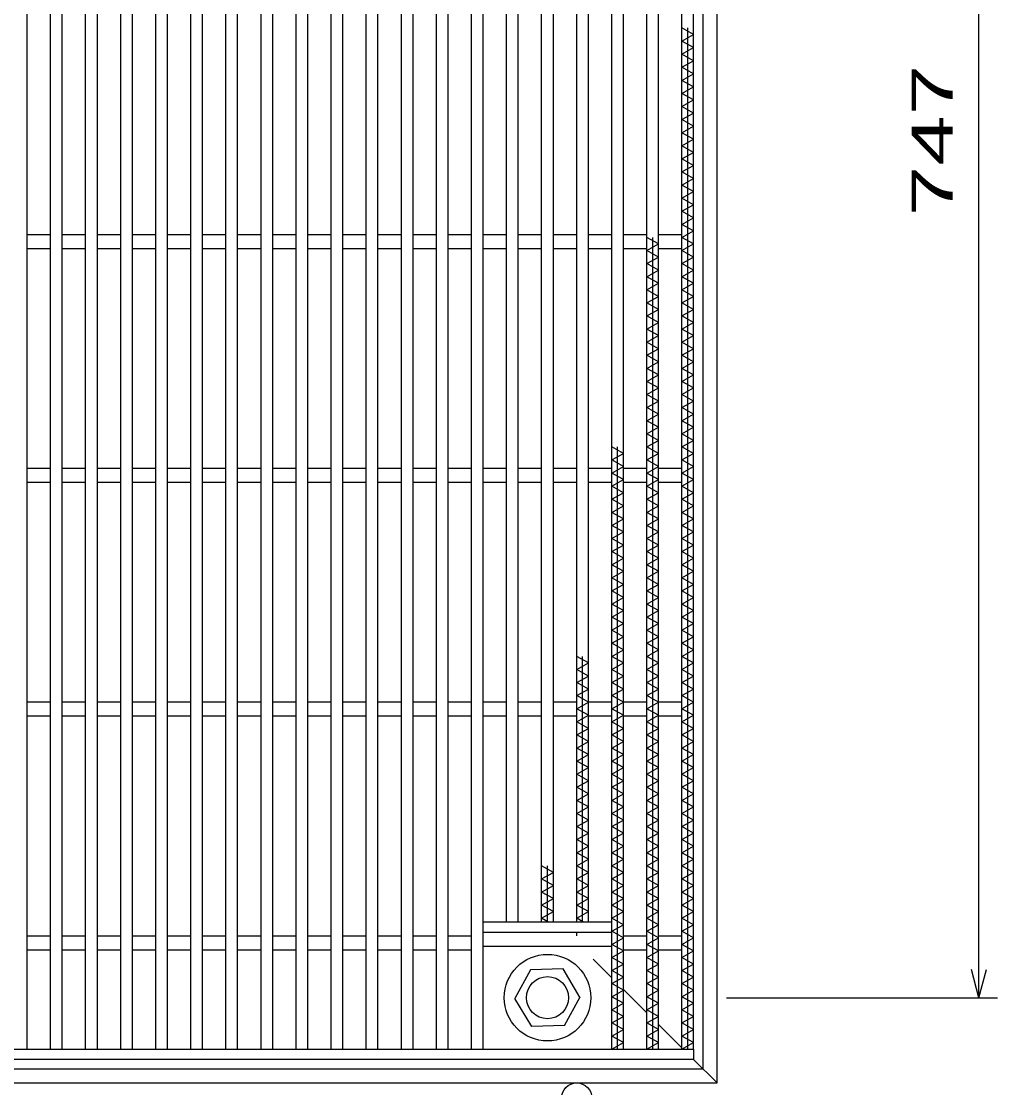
# Model space of a CAD drawing. Units: millimetres, scale not verified. Extents: x -1456 to 1385, y -1026 to 843.
# Drawn here: x -567.5 to -150, y -293.5 to 162.7 of the extents above; entities that cross this region are included whole.
import ezdxf
from ezdxf.enums import TextEntityAlignment as Align

# ---------------------------------------------------------------- set-up
doc = ezdxf.new("R2010")
doc.units = ezdxf.units.MM
doc.header["$LTSCALE"] = 8
doc.linetypes.add('DASHED', pattern=[7.5, 6, -1.5])
for name, color, linetype, lineweight in [('16', 3, 'Continuous', 25), ('19', 6, 'Continuous', 25), ('22', 4, 'Continuous', 25)]:
    doc.layers.add(name, color=color, linetype=linetype, lineweight=lineweight)
doc.styles.add('ベクトル', font='')
doc.styles.get('ベクトル').set_extended_font_data('ベクトル')

msp = doc.modelspace()

# ---------------------------------------------------------------- linework, layer by layer
at = {"layer": '16'}
for p, q in [((-565, -277), (-565, 514)), ((-555, -277), (-555, 514)), ((-550, -277), (-550, 514)), ((-540, -277), (-540, 514)), ((-535, -277), (-535, 514)), ((-525, -277), (-525, 514)), ((-520, -277), (-520, 514)), ((-510, -277), (-510, 514)), ((-505, -277), (-505, 514)), ((-495, -277), (-495, 514)), ((-490, -277), (-490, 514)), ((-480, -277), (-480, 514)), ((-475, -277), (-475, 514)), ((-465, -277), (-465, 514)), ((-460, -277), (-460, 514)), ((-450, -277), (-450, 514)), ((-445, -277), (-445, 514)), ((-435, -277), (-435, 514)), ((-430, -277), (-430, 514)), ((-420, -277), (-420, 514)), ((-415, -277), (-415, 514)), ((-405, -277), (-405, 514)), ((-400, -277), (-400, 514)), ((-390, -277), (-390, 514)), ((-385, -277), (-385, 514)), ((-375, -277), (-375, 514)), ((-370, -277), (-370, 514)), ((-315, -277), (-315, 514)), ((-310, -277), (-310, 514)), ((-300, -277), (-300, 514)), ((-295, -277), (-295, 514)), ((-285, -277), (-285, 514)), ((-280, -277), (-280, 514)), ((-360, -222.5), (-360, 459.5)), ((-355, -222.5), (-355, 459.5)), ((-345, -222.5), (-345, 459.5)), ((-340, -222.5), (-340, 459.5)), ((-330, -222.5), (-330, 459.5)), ((-325, -222.5), (-325, 459.5)), ((-280, 157), (-285, 159.8)), ((-282.5, -277), (-282.5, 159.8)), ((-285, 154.2), (-280, 157)), ((-280, 151.4), (-285, 154.2)), ((-285, 148.6), (-280, 151.4)), ((-280, 145.8), (-285, 148.6)), ((-285, 143), (-280, 145.8)), ((-280, 140.2), (-285, 143)), ((-285, 137.4), (-280, 140.2)), ((-280, 134.6), (-285, 137.4)), ((-285, 131.8), (-280, 134.6)), ((-280, 129), (-285, 131.8)), ((-285, 126.2), (-280, 129)), ((-280, 123.4), (-285, 126.2)), ((-285, 120.6), (-280, 123.4)), ((-280, 117.8), (-285, 120.6)), ((-285, 115), (-280, 117.8)), ((-280, 112.2), (-285, 115)), ((-285, 109.4), (-280, 112.2)), ((-280, 106.6), (-285, 109.4)), ((-285, 103.8), (-280, 106.6)), ((-280, 101), (-285, 103.8)), ((-285, 98.2), (-280, 101)), ((-280, 95.4), (-285, 98.2)), ((-285, 92.6), (-280, 95.4)), ((-280, 89.8), (-285, 92.6)), ((-285, 87), (-280, 89.8)), ((-280, 84.2), (-285, 87)), ((-285, 81.4), (-280, 84.2)), ((-280, 78.6), (-285, 81.4)), ((-285, 75.8), (-280, 78.6)), ((-280, 73), (-285, 75.8)), ((-285, 70.2), (-280, 73)), ((-565, 71.5), (-555, 71.5)), ((-550, 71.5), (-540, 71.5)), ((-535, 71.5), (-525, 71.5)), ((-520, 71.5), (-510, 71.5)), ((-505, 71.5), (-495, 71.5)), ((-490, 71.5), (-480, 71.5)), ((-475, 71.5), (-465, 71.5)), ((-460, 71.5), (-450, 71.5)), ((-445, 71.5), (-435, 71.5)), ((-430, 71.5), (-420, 71.5)), ((-415, 71.5), (-405, 71.5)), ((-400, 71.5), (-390, 71.5)), ((-385, 71.5), (-375, 71.5)), ((-370, 71.5), (-360, 71.5)), ((-355, 71.5), (-345, 71.5)), ((-340, 71.5), (-330, 71.5)), ((-325, 71.5), (-315, 71.5)), ((-310, 71.5), (-300, 71.5)), ((-295, 67.4), (-300, 70.2)), ((-297.5, -277), (-297.5, 70.2)), ((-295, 71.5), (-285, 71.5)), ((-280, 67.4), (-285, 70.2)), ((-565, 65.5), (-555, 65.5)), ((-550, 65.5), (-540, 65.5)), ((-535, 65.5), (-525, 65.5)), ((-520, 65.5), (-510, 65.5)), ((-505, 65.5), (-495, 65.5)), ((-490, 65.5), (-480, 65.5)), ((-475, 65.5), (-465, 65.5)), ((-460, 65.5), (-450, 65.5)), ((-445, 65.5), (-435, 65.5)), ((-430, 65.5), (-420, 65.5)), ((-415, 65.5), (-405, 65.5)), ((-400, 65.5), (-390, 65.5)), ((-385, 65.5), (-375, 65.5)), ((-370, 65.5), (-360, 65.5)), ((-355, 65.5), (-345, 65.5)), ((-340, 65.5), (-330, 65.5)), ((-325, 65.5), (-315, 65.5)), ((-310, 65.5), (-300, 65.5)), ((-300, 64.6), (-295, 67.4)), ((-295, 61.8), (-300, 64.6)), ((-295, 65.5), (-285, 65.5)), ((-285, 64.6), (-280, 67.4)), ((-280, 61.8), (-285, 64.6)), ((-300, 59), (-295, 61.8)), ((-285, 59), (-280, 61.8)), ((-295, 56.2), (-300, 59)), ((-300, 53.4), (-295, 56.2)), ((-280, 56.2), (-285, 59)), ((-285, 53.4), (-280, 56.2)), ((-295, 50.6), (-300, 53.4)), ((-300, 47.8), (-295, 50.6)), ((-280, 50.6), (-285, 53.4)), ((-285, 47.8), (-280, 50.6)), ((-295, 45), (-300, 47.8)), ((-280, 45), (-285, 47.8)), ((-300, 42.2), (-295, 45)), ((-295, 39.4), (-300, 42.2)), ((-285, 42.2), (-280, 45)), ((-280, 39.4), (-285, 42.2)), ((-300, 36.6), (-295, 39.4)), ((-295, 33.8), (-300, 36.6)), ((-285, 36.6), (-280, 39.4)), ((-280, 33.8), (-285, 36.6)), ((-300, 31), (-295, 33.8)), ((-285, 31), (-280, 33.8)), ((-295, 28.2), (-300, 31)), ((-300, 25.4), (-295, 28.2)), ((-280, 28.2), (-285, 31)), ((-285, 25.4), (-280, 28.2)), ((-295, 22.6), (-300, 25.4)), ((-280, 22.6), (-285, 25.4)), ((-300, 19.8), (-295, 22.6)), ((-295, 17), (-300, 19.8)), ((-285, 19.8), (-280, 22.6)), ((-280, 17), (-285, 19.8)), ((-300, 14.2), (-295, 17)), ((-295, 11.4), (-300, 14.2)), ((-285, 14.2), (-280, 17)), ((-280, 11.4), (-285, 14.2)), ((-300, 8.6), (-295, 11.4)), ((-285, 8.6), (-280, 11.4)), ((-295, 5.8), (-300, 8.6)), ((-300, 3), (-295, 5.8)), ((-280, 5.8), (-285, 8.6)), ((-285, 3), (-280, 5.8)), ((-295, 0.2), (-300, 3)), ((-300, -2.6), (-295, 0.2)), ((-280, 0.2), (-285, 3)), ((-285, -2.6), (-280, 0.2)), ((-295, -5.4), (-300, -2.6)), ((-280, -5.4), (-285, -2.6)), ((-300, -8.2), (-295, -5.4)), ((-295, -11), (-300, -8.2)), ((-285, -8.2), (-280, -5.4)), ((-280, -11), (-285, -8.2)), ((-300, -13.8), (-295, -11)), ((-285, -13.8), (-280, -11)), ((-295, -16.6), (-300, -13.8)), ((-300, -19.4), (-295, -16.6)), ((-280, -16.6), (-285, -13.8)), ((-285, -19.4), (-280, -16.6)), ((-310, -22.2), (-315, -19.4)), ((-315, -25), (-310, -22.2)), ((-312.5, -277), (-312.5, -19.4)), ((-295, -22.2), (-300, -19.4)), ((-300, -25), (-295, -22.2)), ((-280, -22.2), (-285, -19.4)), ((-285, -25), (-280, -22.2)), ((-310, -27.8), (-315, -25)), ((-295, -27.8), (-300, -25)), ((-280, -27.8), (-285, -25)), ((-565, -28.5), (-555, -28.5)), ((-550, -28.5), (-540, -28.5)), ((-535, -28.5), (-525, -28.5)), ((-520, -28.5), (-510, -28.5)), ((-505, -28.5), (-495, -28.5)), ((-490, -28.5), (-480, -28.5)), ((-475, -28.5), (-465, -28.5)), ((-460, -28.5), (-450, -28.5)), ((-445, -28.5), (-435, -28.5)), ((-430, -28.5), (-420, -28.5)), ((-415, -28.5), (-405, -28.5)), ((-400, -28.5), (-390, -28.5)), ((-385, -28.5), (-375, -28.5)), ((-370, -28.5), (-360, -28.5)), ((-355, -28.5), (-345, -28.5)), ((-340, -28.5), (-330, -28.5)), ((-325, -28.5), (-315, -28.5)), ((-315, -30.6), (-310, -27.8)), ((-310, -33.4), (-315, -30.6)), ((-310, -28.5), (-300, -28.5)), ((-300, -30.6), (-295, -27.8)), ((-295, -33.4), (-300, -30.6)), ((-295, -28.5), (-285, -28.5)), ((-285, -30.6), (-280, -27.8)), ((-280, -33.4), (-285, -30.6)), ((-565, -34.5), (-555, -34.5)), ((-550, -34.5), (-540, -34.5)), ((-535, -34.5), (-525, -34.5)), ((-520, -34.5), (-510, -34.5)), ((-505, -34.5), (-495, -34.5)), ((-490, -34.5), (-480, -34.5)), ((-475, -34.5), (-465, -34.5)), ((-460, -34.5), (-450, -34.5)), ((-445, -34.5), (-435, -34.5)), ((-430, -34.5), (-420, -34.5)), ((-415, -34.5), (-405, -34.5)), ((-400, -34.5), (-390, -34.5)), ((-385, -34.5), (-375, -34.5)), ((-370, -34.5), (-360, -34.5)), ((-355, -34.5), (-345, -34.5)), ((-340, -34.5), (-330, -34.5)), ((-325, -34.5), (-315, -34.5)), ((-315, -36.2), (-310, -33.4)), ((-310, -39), (-315, -36.2)), ((-310, -34.5), (-300, -34.5)), ((-300, -36.2), (-295, -33.4)), ((-295, -39), (-300, -36.2)), ((-295, -34.5), (-285, -34.5)), ((-285, -36.2), (-280, -33.4)), ((-280, -39), (-285, -36.2)), ((-315, -41.8), (-310, -39)), ((-300, -41.8), (-295, -39)), ((-285, -41.8), (-280, -39)), ((-310, -44.6), (-315, -41.8)), ((-315, -47.4), (-310, -44.6)), ((-295, -44.6), (-300, -41.8)), ((-300, -47.4), (-295, -44.6)), ((-280, -44.6), (-285, -41.8)), ((-285, -47.4), (-280, -44.6)), ((-310, -50.2), (-315, -47.4)), ((-295, -50.2), (-300, -47.4)), ((-280, -50.2), (-285, -47.4)), ((-315, -53), (-310, -50.2)), ((-310, -55.8), (-315, -53)), ((-300, -53), (-295, -50.2)), ((-295, -55.8), (-300, -53)), ((-285, -53), (-280, -50.2)), ((-280, -55.8), (-285, -53)), ((-315, -58.6), (-310, -55.8)), ((-310, -61.4), (-315, -58.6)), ((-300, -58.6), (-295, -55.8)), ((-295, -61.4), (-300, -58.6)), ((-285, -58.6), (-280, -55.8)), ((-280, -61.4), (-285, -58.6)), ((-315, -64.2), (-310, -61.4)), ((-300, -64.2), (-295, -61.4)), ((-285, -64.2), (-280, -61.4)), ((-310, -67), (-315, -64.2)), ((-315, -69.8), (-310, -67)), ((-295, -67), (-300, -64.2)), ((-300, -69.8), (-295, -67)), ((-280, -67), (-285, -64.2)), ((-285, -69.8), (-280, -67)), ((-310, -72.6), (-315, -69.8)), ((-315, -75.4), (-310, -72.6)), ((-295, -72.6), (-300, -69.8)), ((-300, -75.4), (-295, -72.6)), ((-280, -72.6), (-285, -69.8)), ((-285, -75.4), (-280, -72.6)), ((-310, -78.2), (-315, -75.4)), ((-295, -78.2), (-300, -75.4)), ((-280, -78.2), (-285, -75.4)), ((-315, -81), (-310, -78.2)), ((-310, -83.8), (-315, -81)), ((-300, -81), (-295, -78.2)), ((-295, -83.8), (-300, -81)), ((-285, -81), (-280, -78.2)), ((-280, -83.8), (-285, -81)), ((-315, -86.6), (-310, -83.8)), ((-310, -89.4), (-315, -86.6)), ((-300, -86.6), (-295, -83.8)), ((-295, -89.4), (-300, -86.6)), ((-285, -86.6), (-280, -83.8)), ((-280, -89.4), (-285, -86.6)), ((-315, -92.2), (-310, -89.4)), ((-300, -92.2), (-295, -89.4)), ((-285, -92.2), (-280, -89.4)), ((-310, -95), (-315, -92.2)), ((-315, -97.8), (-310, -95)), ((-295, -95), (-300, -92.2)), ((-300, -97.8), (-295, -95)), ((-280, -95), (-285, -92.2)), ((-285, -97.8), (-280, -95)), ((-310, -100.6), (-315, -97.8)), ((-295, -100.6), (-300, -97.8)), ((-280, -100.6), (-285, -97.8)), ((-315, -103.4), (-310, -100.6)), ((-310, -106.2), (-315, -103.4)), ((-300, -103.4), (-295, -100.6)), ((-295, -106.2), (-300, -103.4)), ((-285, -103.4), (-280, -100.6)), ((-280, -106.2), (-285, -103.4)), ((-325, -111.8), (-330, -109)), ((-327.5, -222.5), (-327.5, -109)), ((-315, -109), (-310, -106.2)), ((-310, -111.8), (-315, -109)), ((-300, -109), (-295, -106.2)), ((-295, -111.8), (-300, -109)), ((-285, -109), (-280, -106.2)), ((-280, -111.8), (-285, -109)), ((-330, -114.6), (-325, -111.8)), ((-315, -114.6), (-310, -111.8)), ((-300, -114.6), (-295, -111.8)), ((-285, -114.6), (-280, -111.8)), ((-325, -117.4), (-330, -114.6)), ((-330, -120.2), (-325, -117.4)), ((-310, -117.4), (-315, -114.6)), ((-315, -120.2), (-310, -117.4)), ((-295, -117.4), (-300, -114.6)), ((-300, -120.2), (-295, -117.4)), ((-280, -117.4), (-285, -114.6)), ((-285, -120.2), (-280, -117.4)), ((-325, -123), (-330, -120.2)), ((-330, -125.8), (-325, -123)), ((-310, -123), (-315, -120.2)), ((-315, -125.8), (-310, -123)), ((-295, -123), (-300, -120.2)), ((-300, -125.8), (-295, -123)), ((-280, -123), (-285, -120.2)), ((-285, -125.8), (-280, -123)), ((-325, -128.6), (-330, -125.8)), ((-310, -128.6), (-315, -125.8)), ((-295, -128.6), (-300, -125.8)), ((-280, -128.6), (-285, -125.8)), ((-565, -128.5), (-555, -128.5)), ((-550, -128.5), (-540, -128.5)), ((-535, -128.5), (-525, -128.5)), ((-520, -128.5), (-510, -128.5)), ((-505, -128.5), (-495, -128.5)), ((-490, -128.5), (-480, -128.5)), ((-475, -128.5), (-465, -128.5)), ((-460, -128.5), (-450, -128.5)), ((-445, -128.5), (-435, -128.5)), ((-430, -128.5), (-420, -128.5)), ((-415, -128.5), (-405, -128.5)), ((-400, -128.5), (-390, -128.5)), ((-385, -128.5), (-375, -128.5)), ((-370, -128.5), (-360, -128.5)), ((-355, -128.5), (-345, -128.5)), ((-340, -128.5), (-330, -128.5)), ((-330, -131.4), (-325, -128.6)), ((-325, -134.2), (-330, -131.4)), ((-325, -128.5), (-315, -128.5)), ((-315, -131.4), (-310, -128.6)), ((-310, -134.2), (-315, -131.4)), ((-310, -128.5), (-300, -128.5)), ((-300, -131.4), (-295, -128.6)), ((-295, -134.2), (-300, -131.4)), ((-295, -128.5), (-285, -128.5)), ((-285, -131.4), (-280, -128.6)), ((-280, -134.2), (-285, -131.4)), ((-565, -134.5), (-555, -134.5)), ((-550, -134.5), (-540, -134.5)), ((-535, -134.5), (-525, -134.5)), ((-520, -134.5), (-510, -134.5)), ((-505, -134.5), (-495, -134.5)), ((-490, -134.5), (-480, -134.5)), ((-475, -134.5), (-465, -134.5)), ((-460, -134.5), (-450, -134.5)), ((-445, -134.5), (-435, -134.5)), ((-430, -134.5), (-420, -134.5)), ((-415, -134.5), (-405, -134.5)), ((-400, -134.5), (-390, -134.5)), ((-385, -134.5), (-375, -134.5)), ((-370, -134.5), (-360, -134.5)), ((-355, -134.5), (-345, -134.5)), ((-340, -134.5), (-330, -134.5)), ((-330, -137), (-325, -134.2)), ((-325, -134.5), (-315, -134.5)), ((-315, -137), (-310, -134.2)), ((-310, -134.5), (-300, -134.5)), ((-300, -137), (-295, -134.2)), ((-295, -134.5), (-285, -134.5)), ((-285, -137), (-280, -134.2)), ((-325, -139.8), (-330, -137)), ((-330, -142.6), (-325, -139.8)), ((-310, -139.8), (-315, -137)), ((-315, -142.6), (-310, -139.8)), ((-295, -139.8), (-300, -137)), ((-300, -142.6), (-295, -139.8)), ((-280, -139.8), (-285, -137)), ((-285, -142.6), (-280, -139.8)), ((-325, -145.4), (-330, -142.6)), ((-330, -148.2), (-325, -145.4)), ((-310, -145.4), (-315, -142.6)), ((-315, -148.2), (-310, -145.4)), ((-295, -145.4), (-300, -142.6)), ((-300, -148.2), (-295, -145.4)), ((-280, -145.4), (-285, -142.6)), ((-285, -148.2), (-280, -145.4)), ((-325, -151), (-330, -148.2)), ((-310, -151), (-315, -148.2)), ((-295, -151), (-300, -148.2)), ((-280, -151), (-285, -148.2)), ((-330, -153.8), (-325, -151)), ((-325, -156.6), (-330, -153.8)), ((-315, -153.8), (-310, -151)), ((-310, -156.6), (-315, -153.8)), ((-300, -153.8), (-295, -151)), ((-295, -156.6), (-300, -153.8)), ((-285, -153.8), (-280, -151)), ((-280, -156.6), (-285, -153.8)), ((-330, -159.4), (-325, -156.6)), ((-325, -162.2), (-330, -159.4)), ((-315, -159.4), (-310, -156.6)), ((-310, -162.2), (-315, -159.4)), ((-300, -159.4), (-295, -156.6)), ((-295, -162.2), (-300, -159.4)), ((-285, -159.4), (-280, -156.6)), ((-280, -162.2), (-285, -159.4)), ((-330, -165), (-325, -162.2)), ((-315, -165), (-310, -162.2)), ((-300, -165), (-295, -162.2)), ((-285, -165), (-280, -162.2)), ((-325, -167.8), (-330, -165)), ((-330, -170.6), (-325, -167.8)), ((-310, -167.8), (-315, -165)), ((-315, -170.6), (-310, -167.8)), ((-295, -167.8), (-300, -165)), ((-300, -170.6), (-295, -167.8)), ((-280, -167.8), (-285, -165)), ((-285, -170.6), (-280, -167.8)), ((-325, -173.4), (-330, -170.6)), ((-310, -173.4), (-315, -170.6)), ((-295, -173.4), (-300, -170.6)), ((-280, -173.4), (-285, -170.6)), ((-330, -176.2), (-325, -173.4)), ((-325, -179), (-330, -176.2)), ((-315, -176.2), (-310, -173.4)), ((-310, -179), (-315, -176.2)), ((-300, -176.2), (-295, -173.4)), ((-295, -179), (-300, -176.2)), ((-285, -176.2), (-280, -173.4)), ((-280, -179), (-285, -176.2)), ((-330, -181.8), (-325, -179)), ((-325, -184.6), (-330, -181.8)), ((-315, -181.8), (-310, -179)), ((-310, -184.6), (-315, -181.8)), ((-300, -181.8), (-295, -179)), ((-295, -184.6), (-300, -181.8)), ((-285, -181.8), (-280, -179)), ((-280, -184.6), (-285, -181.8)), ((-330, -187.4), (-325, -184.6)), ((-315, -187.4), (-310, -184.6)), ((-300, -187.4), (-295, -184.6)), ((-285, -187.4), (-280, -184.6)), ((-325, -190.2), (-330, -187.4)), ((-330, -193), (-325, -190.2)), ((-310, -190.2), (-315, -187.4)), ((-315, -193), (-310, -190.2)), ((-295, -190.2), (-300, -187.4)), ((-300, -193), (-295, -190.2)), ((-280, -190.2), (-285, -187.4)), ((-285, -193), (-280, -190.2)), ((-325, -195.8), (-330, -193)), ((-330, -198.6), (-325, -195.8)), ((-310, -195.8), (-315, -193)), ((-315, -198.6), (-310, -195.8)), ((-295, -195.8), (-300, -193)), ((-300, -198.6), (-295, -195.8)), ((-280, -195.8), (-285, -193)), ((-285, -198.6), (-280, -195.8)), ((-340, -201.4), (-345, -198.6)), ((-342.5, -222.5), (-342.5, -198.6)), ((-325, -201.4), (-330, -198.6)), ((-310, -201.4), (-315, -198.6)), ((-295, -201.4), (-300, -198.6)), ((-280, -201.4), (-285, -198.6)), ((-345, -204.2), (-340, -201.4)), ((-340, -207), (-345, -204.2)), ((-330, -204.2), (-325, -201.4)), ((-325, -207), (-330, -204.2)), ((-315, -204.2), (-310, -201.4)), ((-310, -207), (-315, -204.2)), ((-300, -204.2), (-295, -201.4)), ((-295, -207), (-300, -204.2)), ((-285, -204.2), (-280, -201.4)), ((-280, -207), (-285, -204.2)), ((-345, -209.8), (-340, -207)), ((-340, -212.6), (-345, -209.8)), ((-330, -209.8), (-325, -207)), ((-325, -212.6), (-330, -209.8)), ((-315, -209.8), (-310, -207)), ((-310, -212.6), (-315, -209.8)), ((-300, -209.8), (-295, -207)), ((-295, -212.6), (-300, -209.8)), ((-285, -209.8), (-280, -207)), ((-280, -212.6), (-285, -209.8)), ((-345, -215.4), (-340, -212.6)), ((-330, -215.4), (-325, -212.6)), ((-315, -215.4), (-310, -212.6)), ((-300, -215.4), (-295, -212.6)), ((-285, -215.4), (-280, -212.6)), ((-340, -218.2), (-345, -215.4)), ((-345, -221), (-340, -218.2)), ((-325, -218.2), (-330, -215.4)), ((-330, -221), (-325, -218.2)), ((-310, -218.2), (-315, -215.4)), ((-315, -221), (-310, -218.2)), ((-295, -218.2), (-300, -215.4)), ((-300, -221), (-295, -218.2)), ((-280, -218.2), (-285, -215.4)), ((-285, -221), (-280, -218.2)), ((-370, -222.5), (-315, -222.5)), ((-370, -227), (-370, -222.5)), ((-342.32, -222.5), (-345, -221)), ((-327.32, -222.5), (-330, -221)), ((-310, -223.8), (-315, -221)), ((-315, -227), (-315, -222.5)), ((-295, -223.8), (-300, -221)), ((-280, -223.8), (-285, -221)), ((-370, -227), (-315, -227)), ((-315, -226.6), (-310, -223.8)), ((-310, -229.4), (-315, -226.6)), ((-300, -226.6), (-295, -223.8)), ((-295, -229.4), (-300, -226.6)), ((-285, -226.6), (-280, -223.8)), ((-280, -229.4), (-285, -226.6)), ((-565, -228.5), (-555, -228.5)), ((-550, -228.5), (-540, -228.5)), ((-535, -228.5), (-525, -228.5)), ((-520, -228.5), (-510, -228.5)), ((-505, -228.5), (-495, -228.5)), ((-490, -228.5), (-480, -228.5)), ((-475, -228.5), (-465, -228.5)), ((-460, -228.5), (-450, -228.5)), ((-445, -228.5), (-435, -228.5)), ((-430, -228.5), (-420, -228.5)), ((-415, -228.5), (-405, -228.5)), ((-400, -228.5), (-390, -228.5)), ((-385, -228.5), (-375, -228.5)), ((-315, -232.2), (-310, -229.4)), ((-310, -235), (-315, -232.2)), ((-310, -228.5), (-300, -228.5)), ((-300, -232.2), (-295, -229.4)), ((-295, -235), (-300, -232.2)), ((-295, -228.5), (-285, -228.5)), ((-285, -232.2), (-280, -229.4)), ((-280, -235), (-285, -232.2)), ((-565, -234.5), (-555, -234.5)), ((-550, -234.5), (-540, -234.5)), ((-535, -234.5), (-525, -234.5)), ((-520, -234.5), (-510, -234.5)), ((-505, -234.5), (-495, -234.5)), ((-490, -234.5), (-480, -234.5)), ((-475, -234.5), (-465, -234.5)), ((-460, -234.5), (-450, -234.5)), ((-445, -234.5), (-435, -234.5)), ((-430, -234.5), (-420, -234.5)), ((-415, -234.5), (-405, -234.5)), ((-400, -234.5), (-390, -234.5)), ((-385, -234.5), (-375, -234.5)), ((-370, -233), (-315, -233)), ((-315, -237.8), (-310, -235)), ((-310, -234.5), (-300, -234.5)), ((-300, -237.8), (-295, -235)), ((-295, -234.5), (-285, -234.5)), ((-285, -237.8), (-280, -235)), ((-310, -240.6), (-315, -237.8)), ((-315, -243.4), (-310, -240.6)), ((-295, -240.6), (-300, -237.8)), ((-300, -243.4), (-295, -240.6)), ((-280, -240.6), (-285, -237.8)), ((-285, -243.4), (-280, -240.6)), ((-349.79, -243.05), (-356.5, -255.34)), ((-335.8, -242.71), (-349.79, -243.05)), ((-328.5, -255), (-335.8, -242.71)), ((-310, -246.2), (-315, -243.4)), ((-315, -249), (-310, -246.2)), ((-295, -246.2), (-300, -243.4)), ((-300, -249), (-295, -246.2)), ((-280, -246.2), (-285, -243.4)), ((-285, -249), (-280, -246.2)), ((-310, -251.8), (-315, -249)), ((-295, -251.8), (-300, -249)), ((-280, -251.8), (-285, -249)), ((-349.2, -267.29), (-356.5, -255.34)), ((-335.21, -266.95), (-328.5, -254.66)), ((-315, -254.6), (-310, -251.8)), ((-310, -257.4), (-315, -254.6)), ((-300, -254.6), (-295, -251.8)), ((-295, -257.4), (-300, -254.6)), ((-285, -254.6), (-280, -251.8)), ((-280, -257.4), (-285, -254.6)), ((-315, -260.2), (-310, -257.4)), ((-300, -260.2), (-295, -257.4)), ((-285, -260.2), (-280, -257.4)), ((-310, -263), (-315, -260.2)), ((-315, -265.8), (-310, -263)), ((-295, -263), (-300, -260.2)), ((-300, -265.8), (-295, -263)), ((-280, -263), (-285, -260.2)), ((-285, -265.8), (-280, -263)), ((-335.21, -266.95), (-349.2, -267.29)), ((-310, -268.6), (-315, -265.8)), ((-315, -271.4), (-310, -268.6)), ((-295, -268.6), (-300, -265.8)), ((-300, -271.4), (-295, -268.6)), ((-280, -268.6), (-285, -265.8)), ((-285, -271.4), (-280, -268.6)), ((-310, -274.2), (-315, -271.4)), ((-295, -274.2), (-300, -271.4)), ((-280, -274.2), (-285, -271.4)), ((-1080, -277), (-280, -277)), ((-570, -277), (-565, -277)), ((-555, -277), (-550, -277)), ((-540, -277), (-535, -277)), ((-525, -277), (-520, -277)), ((-510, -277), (-505, -277)), ((-495, -277), (-490, -277)), ((-480, -277), (-475, -277)), ((-465, -277), (-460, -277)), ((-450, -277), (-445, -277)), ((-435, -277), (-430, -277)), ((-420, -277), (-415, -277)), ((-405, -277), (-400, -277)), ((-390, -277), (-385, -277)), ((-375, -277), (-370, -277)), ((-360, -277), (-355, -277)), ((-345, -277), (-340, -277)), ((-330, -277), (-325, -277)), ((-315, -277), (-310, -274.2)), ((-315, -277), (-310, -277)), ((-300, -277), (-295, -274.2)), ((-300, -277), (-295, -277)), ((-285, -277), (-280, -274.2)), ((-285, -277), (-280, -277)), ((-280, -277), (-280, -281.5)), ((-280, -281.5), (-1080, -281.5))]:
    msp.add_line(p, q, dxfattribs=at)
for radius in [18.5, 9]:
    msp.add_circle((-342.5, -255), radius, dxfattribs=at)
at = {"layer": '19'}
for p, q in [((-270, -291.5), (-270, 528.5)), ((-276, -285.5), (-276, 522.5)), ((-1084, -285.5), (-276, -285.5)), ((-1090, -291.5), (-270, -291.5))]:
    msp.add_line(p, q, dxfattribs=at)
at = {"layer": '19', "linetype": 'DASHED'}
for p, q in [((-330, -228.5), (-330, -227)), ((-315, -246.5), (-323, -238.5)), ((-300, -261.5), (-310, -251.5)), ((-285, -276.5), (-295, -266.5)), ((-270, -291.5), (-280, -281.5))]:
    msp.add_line(p, q, dxfattribs=at)
at = {"layer": '19'}
msp.add_circle((-330, -298), 6.5, dxfattribs=at)
at = {"layer": '22'}
for p, q in [((-158, -255), (-158, 492)), ((-158, -255), (-161.2, -243)), ((-158, -255), (-154.8, -243)), ((-266, -255), (-150, -255))]:
    msp.add_line(p, q, dxfattribs=at)

# ---------------------------------------------------------------- texts
at = {"layer": '22', "color": 2, "style": 'ベクトル', "width": 1.65}
msp.add_text(' 747 ', height=17.6, rotation=90, dxfattribs=at).set_placement((-178, 68.5), align=Align.MIDDLE_LEFT)

doc.saveas('drawing.dxf')
